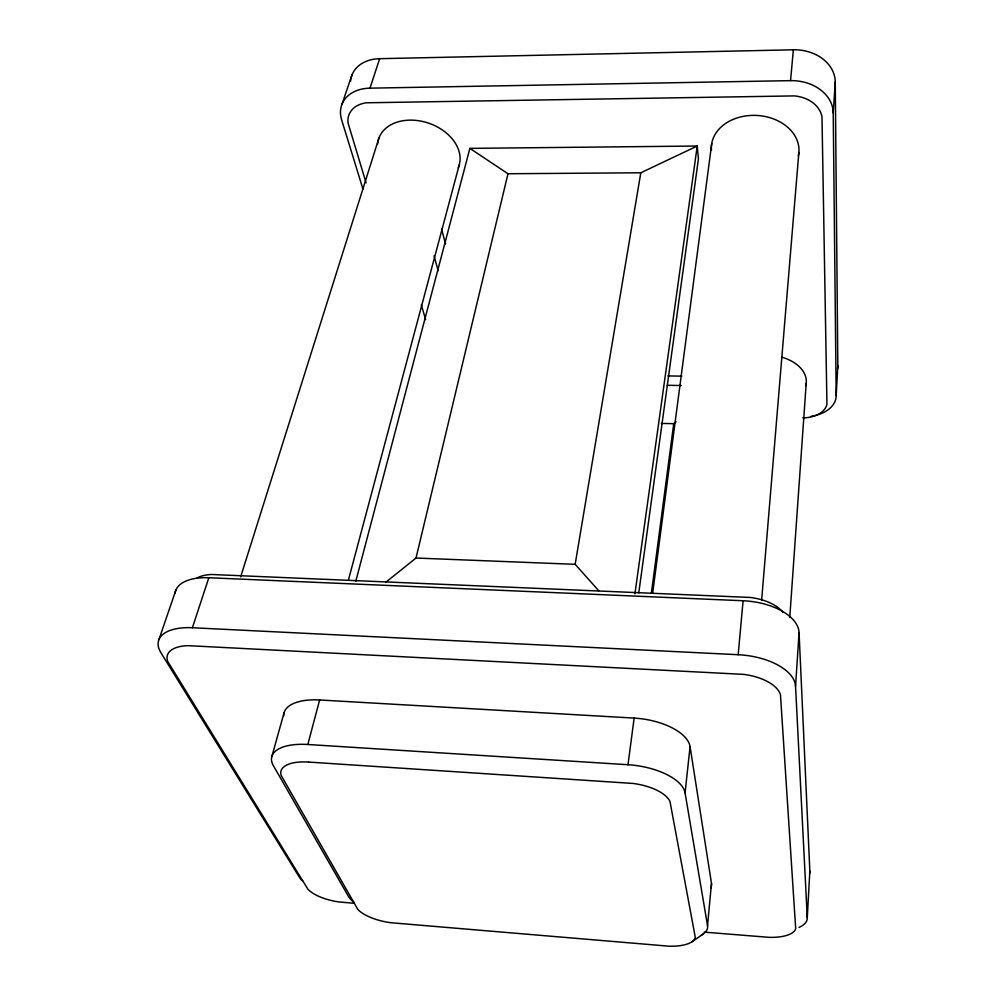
<?xml version="1.0" encoding="UTF-8"?>
<svg xmlns="http://www.w3.org/2000/svg" width="996" height="996" viewBox="0 0 996 996"><rect width="100%" height="100%" fill="white"/><g stroke="black" fill="none" stroke-linecap="round" stroke-linejoin="round"><path stroke-width="1.49" d="M798.991 927.425A43.027 17.081 6.5 0 0 807.27 917.702L809.848 871.139L799.066 632.585A53.224 28.386 5.8 0 0 743.103 600.75L208.836 577.742A50.398 24.788 15.9 0 0 175.035 593.292M811.217 416.291A34.387 22.211 3.3 0 0 836.179 395.586L837.823 365.769L835.258 82.021A40.637 32.333 0.5 0 0 793.364 49.8L379.675 58.677A39.043 29.096 21.9 0 0 350.542 81.299M807.27 917.702L795.543 686.244L799.066 632.585M836.179 395.586L833.229 112.971L835.258 82.021M789.766 617.47L806.212 383.273M761.654 600.053L798.854 152.537M795.543 686.244A54.456 27.639 6.1 0 0 738.173 654.708L743.103 600.75M833.229 112.971A41.334 32.295 1.1 0 0 790.55 80.639L793.364 49.8M701.234 935.219A45.081 17.567 7.9 0 0 707.534 925.62L711.48 883.34L690.066 746.614A51.045 24.24 8.1 0 0 634.153 718.091L319.629 699.976A49.327 22.422 13.1 0 0 283.686 715.887M707.534 925.62L685.074 792.916L690.066 746.614M651.421 592.769L673.732 423.674L676.097 421.756M652.754 592.433L711.729 143.549M685.074 792.916A52.016 23.518 8.2 0 0 627.99 764.716L634.153 718.091M638.76 592.906L698.445 158.85L697.237 146.026L469.875 148.379L355.759 581.378M634.925 593.84L697.237 146.026L640.802 172.781L507.985 173.74L469.875 148.379M598.696 590.665L575.165 564.321L640.802 172.781M385.938 582.125L416.017 558.034L507.985 173.74M354.389 902.65A43.5 16.484 11.3 0 1 348.426 896.35L273.414 765.725A50.236 21.738 13 0 1 307.814 744.498L319.629 699.976M348.488 579.784L459.243 164.9M271.771 756.798L284.009 712.949M240.659 576.833L378.928 138.083M303.419 881.759A40.599 15.525 12.1 0 1 299.398 877.252L160.941 652.754A51.506 24.066 15.5 0 1 192.39 627.741L208.836 577.742M363.079 189.464L341.64 119.881A39.678 29.009 21.3 0 1 369.977 88.158L379.675 58.677M158.962 639.544L175.856 590.142M341.914 104.418L351.949 75.061M691.971 941.78L703.089 934.086M802.751 417.847L805.154 417.797A25.846 16.621 3.4 0 0 826.941 404.09L821.986 116.719A31.088 24.19 1.2 0 0 794.36 95.902L366.478 102.787A29.843 21.725 21.2 0 0 348.114 123.168L366.08 182.903M369.977 88.158L790.55 80.639M667.992 375.915L681.911 376.152M667.27 385.278L681.202 385.539M661.381 423.4L673.732 423.674M416.017 558.034L575.165 564.321M192.39 627.741L738.173 654.708M307.814 744.498L627.99 764.716M354.028 903.285L339.076 901.953A30.54 11.529 12 0 1 307.876 889.154L167.814 661.593A38.769 17.916 15.5 0 1 188.207 645.657L743.29 674.354A41.01 20.58 6.2 0 1 780.453 694.573L795.692 928.683A32.37 12.699 6.6 0 1 768.999 937.336L704.122 932.107M421.32 304.876L425.653 319.679M434.082 255.823L438.165 270.713M441.564 229.018L445.523 243.933M781.848 357.19A37.686 24.639 4.3 0 1 805.752 385.651M711.48 883.34A44.347 18.189 7.8 0 1 710.733 888.046M809.848 871.139A42.255 17.716 6.3 0 1 809.599 873.455M782.943 612.328A39.691 21.377 5.8 0 0 750.075 597.451L211.575 574.493A37.599 18.687 16 0 0 197.009 577.991M711.455 150.097A43.836 33.565 3.4 0 1 757.508 115.486A43.836 33.565 3.4 0 1 798.319 155.799M837.823 365.769A33.889 22.373 3 0 1 837.561 368.694M377.609 144.009A42.355 30.789 19 0 1 426.313 122.421A42.355 30.789 19 0 1 458.235 167.739M308.499 762.065L303.444 761.903A37.823 16.148 12.9 0 0 281.146 775.386L357.676 909.186A32.731 12.238 11.3 0 0 390.644 922.707L668.851 946.175A33.914 13.035 7.9 0 0 695.258 937.211L669.984 801.506A39.155 17.48 8.2 0 0 632.995 783.441L308.499 762.065"/></g></svg>
